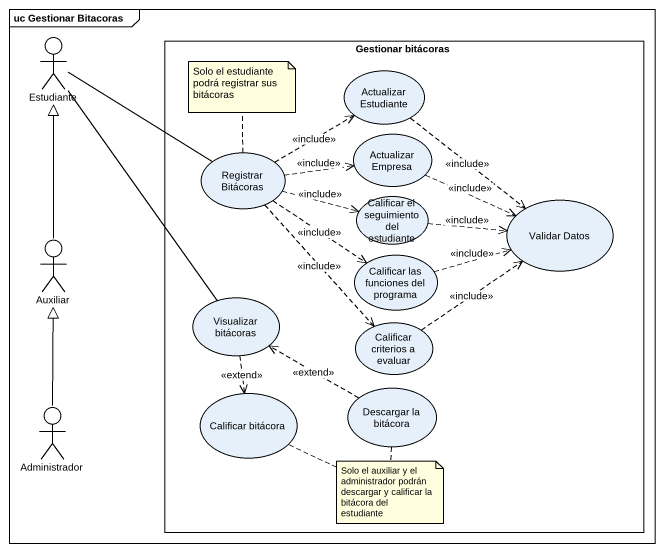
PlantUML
@startuml
mainframe uc Gestionar Bitacoras
actor Estudiante
rectangle "Gestionar bitácoras" as Gestionar_bitácoras {
  usecase "Actualizar Estudiante" as Actualizar_Estudiante
  usecase "Registrar Bitácoras" as Registrar_Bitácoras
  usecase "Actualizar Empresa" as Actualizar_Empresa
  usecase "Calificar el seguimiento del estudiante" as Calificar_el_seguimiento
  usecase "Validar Datos" as Validar_Datos
  usecase "Calificar las funciones del programa" as Calificar_las_funciones_del
  usecase "Visualizar bitácoras" as Visualizar_bitácoras
  usecase "Calificar criterios a evaluar" as Calificar_criterios_a
  usecase "Calificar bitácora" as Calificar_bitácora
  usecase "Descargar la bitácora" as Descargar_la_bitácora
}
actor Auxiliar
actor Administrador
Estudiante -right- Registrar_Bitácoras
Estudiante -- Visualizar_bitácoras
Actualizar_Estudiante ..> Validar_Datos : <<include>>
Registrar_Bitácoras .right.> Actualizar_Estudiante : <<include>>
Registrar_Bitácoras .right.> Actualizar_Empresa : <<include>>
Registrar_Bitácoras .right.> Calificar_el_seguimiento : <<include>>
Registrar_Bitácoras ..> Calificar_las_funciones_del : <<include>>
Registrar_Bitácoras ..> Calificar_criterios_a : <<include>>
Actualizar_Empresa .right.> Validar_Datos : <<include>>
Calificar_el_seguimiento .right.> Validar_Datos : <<include>>
Auxiliar -up-|> Estudiante
Calificar_las_funciones_del .right.> Validar_Datos : <<include>>
Visualizar_bitácoras ..> Calificar_bitácora : <<extend>>
Calificar_criterios_a .up.> Validar_Datos : <<include>>
Administrador -up-|> Auxiliar
Descargar_la_bitácora .left.> Visualizar_bitácoras : <<extend>>
note top of Registrar_Bitácoras : Solo el estudiante podrá registrar sus bitácoras
note as N2
  Solo el auxiliar y el administrador podrán descargar y calificar la bitácora del estudiante
end note
N2 .. Descargar_la_bitácora
N2 .. Calificar_bitácora
@enduml
